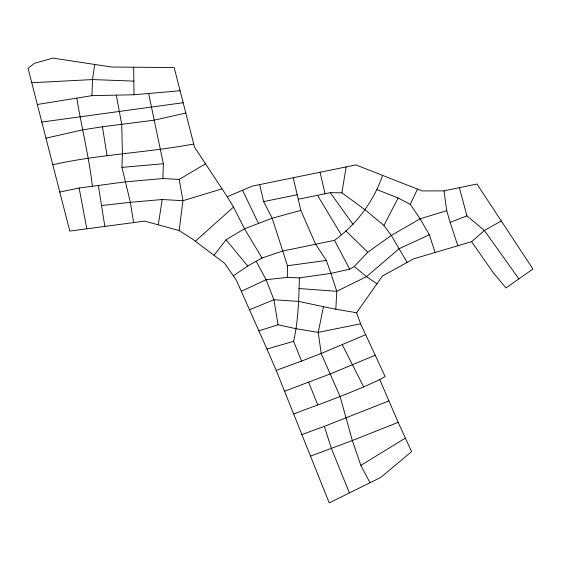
<?xml version="1.0" encoding="UTF-8"?>
<svg xmlns="http://www.w3.org/2000/svg" width="561" height="561" viewBox="0 0 561 561"><rect width="100%" height="100%" fill="white"/><g stroke="black" fill="none" stroke-linecap="round" stroke-linejoin="round"><path stroke-width="0.84" d="M241.286 291.306L266.096 279.701L287.316 277.386L287.477 265.767L272.204 218.25L263.642 201.595L259.68 184.604M59.775 192.03L79.143 188.019L125.664 181.827L162.879 178.559L163.356 163.742L148.623 93.484M37.328 104.486L91.948 95.658L92.516 79.564L94.711 64.34M133.602 222.598L130.369 202.304L121.926 167.381L122.41 153.644L121.709 124.226L116.309 95.139M365.681 334.721L321.187 353.465L301.552 361.067L293.62 341.326C298.319 320.492 298.824 299.125 299.385 277.884L330.969 273.389L349.734 269.175L354.279 266.475L367.785 252.205L391.326 235.459L420.105 218.804L446.724 210.684L444.01 190.873L422.124 190.922L355.898 164.913L252.338 186.105L227.226 196.722L194.513 147.122L174.176 67.572L111.583 67.018L52.965 58.113L34.403 63.33L28.05 68.309L69.788 231.083L144.668 221.125L179.148 230.529L192.837 239.309L224.652 263.319L236.384 280.276L266.952 349.033L276.201 370.372L329.216 502.887L380.737 477.453L411.592 451.633L398.17 422.342L379.762 379.594L385.112 376.536L360.611 323.809L356.579 312.757L382.427 276.012L413.604 258.859L471.598 241.686L484.36 230.48L501.296 220.978M356.579 312.757L335.836 309.209L336.754 291.299L330.969 273.389L326.327 260.416L315.661 244.301L300.836 210.375L293.221 177.739M179.148 230.529L182.928 200.698L179.218 179.408L205.522 163.812M158.321 224.624L162.199 199.52L182.928 200.698L222.044 188.868M407.146 262.415L391.326 235.459L383.92 225.466L365.029 209.772L341.88 192.809L346.137 166.912M249.491 309.763L273.908 299.735L298.901 301.432L323.445 306.713L318.234 332.378L321.187 353.465L340.064 396.417L352.357 440.546L360.835 465.385L370.029 482.74M233.306 275.83L247.752 266.047L262.036 257.99L282.646 251.055L334.517 240.332C356.663 224.19 373.71 201.364 382.546 175.411M435.147 252.478L429.361 234.8L420.105 218.804L410.287 204.386L417.496 189.106M383.92 225.466L398.142 198.005L410.287 204.386M214.014 255.29L226.048 239.785L244.477 228.762L272.204 218.25L300.836 210.375M195.361 241.209L233.509 207.093L227.226 196.722M360.835 465.385L405.308 438.162M293.62 413.913C322.568 403.1 351.817 392.847 379.762 379.594M429.361 234.8L399.102 248.719L366.501 276.664L336.754 291.299L298.852 288.536M375.225 355.26L330.106 373.998L284.553 391.241M388.934 400.891L324.349 426.346L301.895 434.586M398.17 422.342L352.357 440.546L310.514 456.135M457.811 245.767L450.146 222.359L466.927 215.88L484.36 230.48L518.883 278.887M276.201 370.372L301.552 361.067M258.866 330.843L278.053 324.777L296.033 328.704L318.234 332.378L360.611 323.809M266.952 349.033L293.62 341.326M45.967 138.181L82.46 129.893L102.432 126.758L154.177 120.18L185.803 113.049M444.01 190.873L476.948 184.029L532.95 269.035L505.945 287.94L492.944 272.274L471.598 241.686M263.642 201.595L297.19 194.73M298.242 199.239L330.289 192.682L341.88 192.809M52.776 164.738C99.234 154.331 146.996 152.732 193.72 144.037M287.477 265.767L326.327 260.416M41.83 122.053L183.167 102.726M101.541 205.557L130.369 202.304L162.199 199.52M121.926 167.381L163.356 163.742M91.948 95.658L134.016 94.753L180.102 90.756M31.746 82.733L92.516 79.564L133.848 81.121M287.316 277.386L299.385 277.884M162.879 178.559L179.218 179.408M323.445 306.713L335.836 309.209M376.978 189.66L398.142 198.005M376.929 283.831L366.501 276.664L354.279 266.475M345.744 230.746L367.785 252.205M226.048 239.785L247.752 266.047M330.289 192.682L353.072 224.498M317.484 195.305L341.186 234.638M262.036 257.99L244.477 228.762L233.509 207.093M256.16 261.307L266.096 279.701L273.908 299.735L278.053 324.777M334.517 240.332L349.734 269.175M342.315 344.77L363.745 387.02M242.548 190.242L258.446 223.32M349.405 492.923L331.39 448.477L324.349 426.346M308.683 382.371L317.799 405.042M446.724 210.684L450.146 222.359M459.368 187.683L466.927 215.88M320.058 172.248L325.071 193.748M76.787 98.112C81.661 127.564 88.904 156.575 92.432 186.252M79.143 188.019L86.801 228.825M102.432 126.758L107.046 155.692M98.336 185.467L104.865 226.42M133.672 67.215L134.016 94.753"/></g></svg>
